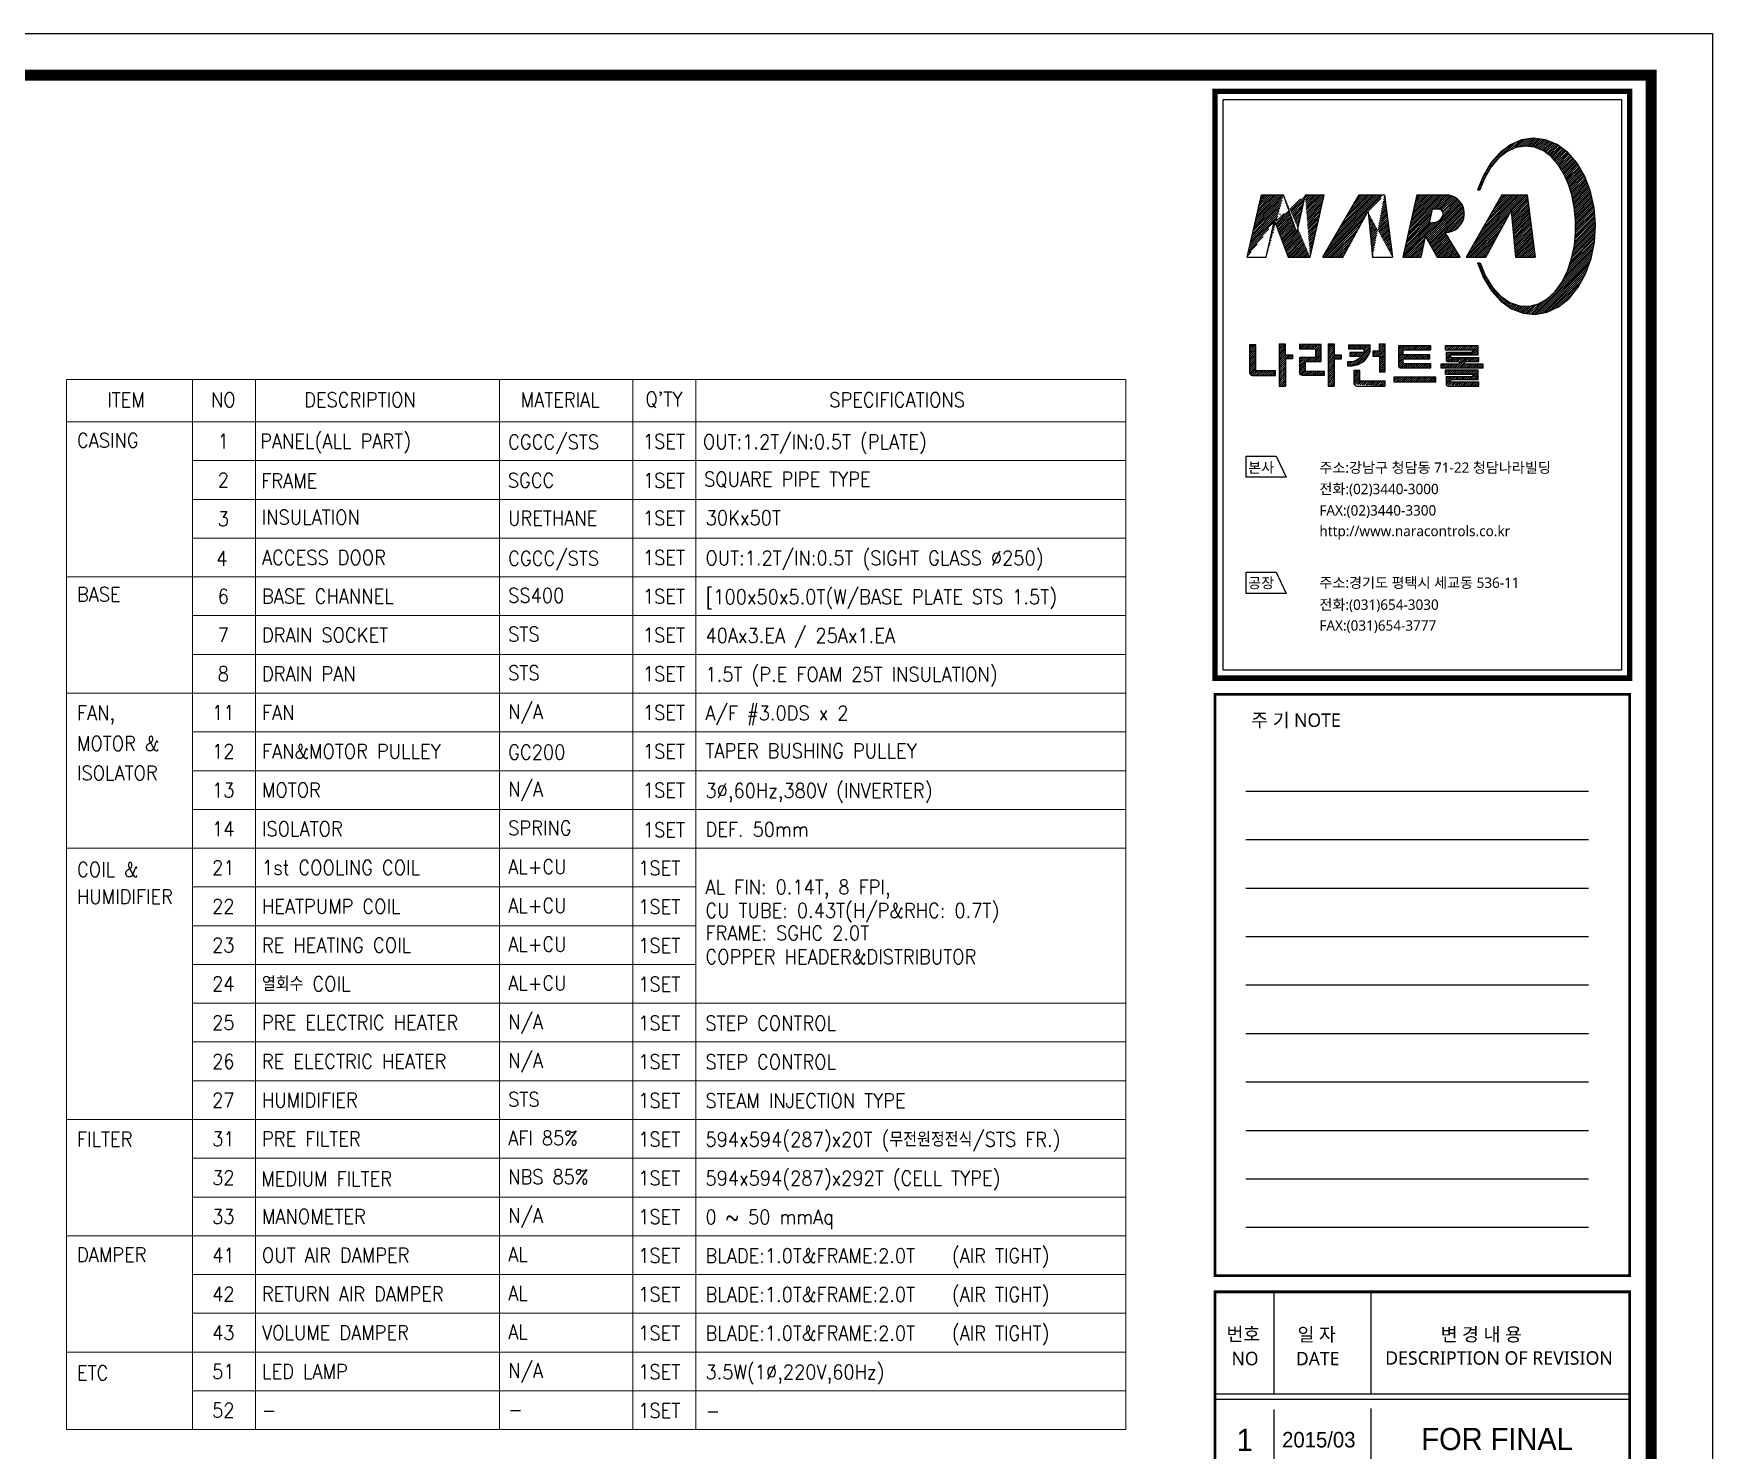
# Model space of a CAD drawing. Extents: x -421 to 20684, y -717 to 14265.
# Drawn here: x 12622 to 20684, y 7459 to 14265 of the extents above; entities that cross this region are included whole.
import ezdxf
from ezdxf.enums import TextEntityAlignment as Align

# ---------------------------------------------------------------- set-up
doc = ezdxf.new("R2010")
doc.units = 0
doc.header["$LTSCALE"] = 80
doc.header["$MEASUREMENT"] = 0
doc.layers.get('0').update_dxf_attribs({"linetype": 'CONTINUOUS', "lineweight": 18})
doc.layers.add('DIM', color=4, linetype='CONTINUOUS', lineweight=18)
doc.layers.add('FORM', color=7, linetype='CONTINUOUS')
doc.styles.add('GHD', font='')
doc.styles.add('GSC', font='romans.shx', dxfattribs={"width": 0.8, "height": 4, "bigfont": 'ghs.shx'})
doc.styles.add('STYLE1', font='malgun.ttf', dxfattribs={"height": 2.5})
doc.styles.get('GHD').set_extended_font_data('Dotum')
pattern_1 = [(45, (-11.3759, -7.50065), (-0.171711214, 0.171711214), [])]

# ---------------------------------------------------------------- blocks, each defined once
blk = doc.blocks.new('form')
at = {"layer": 'FORM'}
h = blk.add_hatch(dxfattribs=at)
h.set_pattern_fill('ANSI31', color=256, scale=1.942691, style=0)
h.set_pattern_definition(pattern_1)
edge = h.paths.add_edge_path()
edge.add_line((716.28, 522.42), (720.27, 522.42))
edge.add_line((719.34, 533.67), (717.88, 527.02))
edge.add_line((711.49, 533.67), (715.47, 533.67))
edge.add_line((712.35, 522.42), (713.78, 528.86))
edge.add_line((708.92, 522.42), (712.35, 522.42))
edge.add_line((708.92, 522.42), (711.49, 533.67))
edge.add_line((717.81, 527.02), (715.47, 533.67))
edge.add_line((713.9, 528.86), (716.28, 522.42))
edge.add_line((720.27, 522.42), (722.81, 533.67))
edge.add_line((719.34, 533.67), (722.81, 533.67))
h = blk.add_hatch(dxfattribs=at)
h.set_pattern_fill('ANSI31', color=256, scale=1.942691, style=0)
h.set_pattern_definition(pattern_1)
edge = h.paths.add_edge_path()
edge.add_line((729.09, 533.67), (733.65, 533.67))
edge.add_line((731.5, 522.42), (735.09, 522.42))
edge.add_line((730.74, 530.54), (731.5, 522.42))
edge.add_line((726.18, 522.42), (730.63, 530.54))
edge.add_line((733.65, 533.67), (735.09, 522.42))
edge.add_line((722.55, 522.42), (726.18, 522.42))
edge.add_line((722.55, 522.42), (729.09, 533.67))
h = blk.add_hatch(dxfattribs=at)
h.set_pattern_fill('ANSI31', color=256, scale=1.942691, style=0)
h.set_pattern_definition(pattern_1)
edge = h.paths.add_edge_path(flags=16)
edge.add_arc((742.35, 530.64), 1.96, 269.4167, 343.4025)
edge.add_arc((743.39, 530.25), 0.855, 348.5468, 460.0762)
edge.add_line((743.24, 531.09), (742.29, 531.1))
edge.add_line((742.29, 531.1), (741.72, 528.67))
edge.add_line((741.72, 528.67), (742.33, 528.68))
edge = h.paths.add_edge_path()
edge.add_arc((744.68, 530.29), 3.4, 269.0634, 442.7978)
edge.add_line((745.11, 533.67), (739.53, 533.67))
edge.add_line((739.53, 533.67), (736.99, 522.42))
edge.add_line((736.99, 522.42), (740.29, 522.42))
edge.add_line((740.29, 522.42), (741.1, 526.15))
edge.add_line((741.1, 526.15), (743.16, 522.42))
edge.add_line((743.16, 522.42), (747.3, 522.42))
edge.add_line((747.3, 522.42), (744.63, 526.89))
h = blk.add_hatch(dxfattribs=at)
h.set_pattern_fill('ANSI31', color=256, scale=1.942691, style=0)
h.set_pattern_definition(pattern_1)
h.paths.add_polyline_path([(754.86, 533.67), (759.44, 533.67), (760.86, 522.42), (757.31, 522.42), (756.55, 530.81), (751.98, 522.42), (748.42, 522.42)])
h = blk.add_hatch(dxfattribs=at)
h.set_pattern_fill('ANSI31', color=256, scale=1.942691, style=0)
h.set_pattern_definition(pattern_1)
h.paths.add_polyline_path([(710.46, 506.65), (709.33, 506.65), (709.33, 501.59), (709.39, 501.43), (709.49, 501.3), (709.64, 501.15), (709.74, 501.13), (709.88, 501.1), (714.03, 501.1), (714.03, 501.91), (710.46, 501.91)])
edge = h.paths.add_edge_path(flags=16)
edge.add_line((709.65, 501.14), (709.53, 501.27))
h = blk.add_hatch(dxfattribs=at)
h.set_pattern_fill('ANSI31', color=256, scale=1.942691, style=0)
h.set_pattern_definition(pattern_1)
h.paths.add_polyline_path([(715.78, 506.81), (715.78, 504.83), (717.05, 504.83), (717.05, 504.1), (715.79, 504.1), (715.79, 499.19), (714.7, 499.19), (714.7, 506.81)])
h = blk.add_hatch(dxfattribs=at)
h.set_pattern_fill('ANSI31', color=256, scale=1.942691, style=0)
h.set_pattern_definition(pattern_1)
h.paths.add_polyline_path([(722.25, 506.67), (718.34, 506.67), (718.34, 505.88), (721, 505.88), (721.1, 505.85), (721.2, 505.77), (721.24, 505.65), (721.24, 504.32), (718.39, 504.32), (718.33, 504.29), (718.31, 504.24), (718.31, 501.49), (718.37, 501.37), (718.46, 501.29), (718.62, 501.21), (718.89, 501.14), (722.85, 501.14), (722.85, 501.82), (719.56, 501.82), (719.45, 501.88), (719.43, 501.96), (719.43, 503.42), (719.45, 503.51), (719.53, 503.61), (722.25, 503.61)])
edge = h.paths.add_edge_path()
edge.add_line((718.31, 504.23), (718.4, 504.32))
edge.add_line((718.47, 501.28), (718.36, 501.39))
h = blk.add_hatch(dxfattribs=at)
h.set_pattern_fill('ANSI31', color=256, scale=1.942691, style=0)
h.set_pattern_definition(pattern_1)
h.paths.add_polyline_path([(723.54, 506.81), (724.58, 506.81), (724.58, 504.84), (725.83, 504.84), (725.83, 504.05), (724.58, 504.05), (724.58, 499.19), (723.54, 499.19)])
h = blk.add_hatch(dxfattribs=at)
h.set_pattern_fill('ANSI31', color=256, scale=1.942691, style=0)
h.set_pattern_definition(pattern_1)
h.paths.add_polyline_path([(727.17, 506.65), (731.07, 506.65), (731.07, 505.84), (731.07, 505.45), (730.77, 504.79), (730.44, 504.23), (730.05, 503.77), (729.45, 503.35), (729.02, 503.14), (728.72, 503.03), (728.2, 502.91), (727.79, 502.86), (727.02, 502.86), (727.02, 503.54), (727.52, 503.54), (727.88, 503.57), (728.24, 503.69), (728.62, 503.84), (728.94, 504.03), (729.2, 504.24), (729.37, 504.38), (729.4, 504.5), (729.34, 504.59), (727.39, 504.59), (727.39, 505.25), (729.83, 505.25), (729.93, 505.38), (729.98, 505.56), (729.95, 505.74), (729.86, 505.84), (729.79, 505.9), (727.17, 505.9)])
edge = h.paths.add_edge_path(flags=16)
edge.add_line((730, 503.73), (730.14, 503.87))
h = blk.add_hatch(dxfattribs=at)
h.set_pattern_fill('ANSI31', color=256, scale=1.942691, style=0)
h.set_pattern_definition(pattern_1)
h.paths.add_polyline_path([(733.81, 501.67), (732.75, 501.67), (732.75, 504.58), (731.58, 504.58), (731.58, 505.46), (732.74, 505.46), (732.74, 506.81), (733.81, 506.81)])
h = blk.add_hatch(dxfattribs=at)
h.set_pattern_fill('ANSI31', color=256, scale=1.942691, style=0)
h.set_pattern_definition(pattern_1)
h.paths.add_polyline_path([(742.04, 506.45), (736.2, 506.45), (736.2, 502.78), (736.23, 502.67), (736.31, 502.59), (736.47, 502.48), (736.54, 502.46), (742.05, 502.46), (742.05, 503.21), (737.16, 503.21), (737.06, 503.27), (737.03, 503.32), (737.03, 503.93), (737.07, 504.02), (737.16, 504.08), (737.23, 504.09), (741.87, 504.09), (741.87, 504.84), (737.28, 504.84), (737.13, 504.87), (737.05, 504.92), (737.04, 504.98), (737.04, 505.56), (737.09, 505.64), (737.17, 505.71), (737.26, 505.74), (742.04, 505.74)])
h = blk.add_hatch(dxfattribs=at)
h.set_pattern_fill('ANSI31', color=256, scale=1.942691, style=0)
h.set_pattern_definition(pattern_1)
h.paths.add_polyline_path([(750.58, 506.42), (744.64, 506.42), (744.64, 505.75), (749.4, 505.75), (749.53, 505.71), (749.58, 505.64), (749.6, 505.55), (749.59, 505.44), (749.43, 505.31), (749.26, 505.27), (744.77, 505.27), (744.77, 503.89), (744.81, 503.8), (744.89, 503.73), (745, 503.63), (745.08, 503.6), (746.98, 503.6), (747.07, 503.57), (747.11, 503.53), (747.14, 503.5), (747.14, 503.29), (747.11, 503.2), (747, 503.15), (743.86, 503.15), (743.86, 502.48), (751.47, 502.48), (751.47, 503.15), (748.35, 503.15), (748.21, 503.18), (748.16, 503.27), (748.16, 503.52), (748.23, 503.59), (748.34, 503.64), (750.67, 503.64), (750.67, 504.31), (745.8, 504.31), (745.69, 504.37), (745.65, 504.45), (745.65, 504.67), (745.73, 504.76), (745.87, 504.8), (750.58, 504.8)])
edge = h.paths.add_edge_path(flags=16)
edge.add_line((744.93, 503.69), (744.81, 503.82))
h = blk.add_hatch(dxfattribs=at)
h.set_pattern_fill('ANSI31', color=256, scale=1.942691, style=0)
h.set_pattern_definition(pattern_1)
edge = h.paths.add_edge_path()
edge.add_line((728.13, 502), (728.13, 499.59))
edge.add_line((728.13, 499.59), (728.19, 499.49))
edge.add_line((728.19, 499.49), (728.28, 499.4))
edge.add_line((728.28, 499.4), (728.4, 499.32))
edge.add_line((728.4, 499.32), (728.51, 499.24))
edge.add_line((728.51, 499.24), (728.63, 499.17))
edge.add_line((729.21, 500.07), (729.21, 502))
edge.add_line((729.21, 502), (728.13, 502))
edge.add_line((728.62, 499.17), (728.63, 499.19))
edge.add_line((728.23, 499.45), (728.18, 499.49))
edge.add_line((733.78, 499.19), (733.78, 500.07))
edge.add_line((733.78, 500.07), (729.21, 500.07))
edge.add_line((728.6, 499.19), (733.78, 499.19))
h = blk.add_hatch(dxfattribs=at)
h.set_pattern_fill('ANSI31', color=256, scale=1.942691, style=0)
h.set_pattern_definition(pattern_1)
h.paths.add_polyline_path([(742.96, 499.98), (742.96, 500.81), (735.37, 500.81), (735.37, 499.98)])
h = blk.add_hatch(dxfattribs=at)
h.set_pattern_fill('ANSI31', color=256, scale=1.942691, style=0)
h.set_pattern_definition(pattern_1)
h.paths.add_polyline_path([(750.58, 500.39), (750.58, 502.04), (744.64, 502.04), (744.64, 501.34), (749.4, 501.34), (749.52, 501.3), (749.58, 501.23), (749.6, 501.14), (749.59, 501.03), (749.46, 500.9), (749.34, 500.86), (744.81, 500.86), (744.77, 500.86), (744.77, 499.49), (744.81, 499.4), (744.89, 499.32), (745, 499.23), (745.12, 499.18), (750.67, 499.18), (750.67, 499.91), (745.8, 499.91), (745.69, 499.97), (745.65, 500.04), (745.65, 500.26), (745.73, 500.35), (745.87, 500.39)])
edge = h.paths.add_edge_path(flags=16)
edge.add_line((750.65, 499.18), (750.67, 499.21))
edge.add_line((744.91, 499.3), (744.81, 499.41))
at = {"layer": 'FORM', "color": 3}
for p, q in [((752.26, 538.4), (756.71, 542.86)), ((752.78, 539.27), (755.74, 542.23)), ((755.34, 541.14), (757.32, 543.13)), ((756.23, 541.68), (757.94, 543.39)), ((756.86, 541.97), (758.5, 543.61)), ((757.45, 542.22), (758.9, 543.68)), ((757.86, 542.29), (759.31, 543.74)), ((758.27, 542.35), (759.72, 543.81)), ((758.68, 542.42), (760.13, 543.87)), ((759.09, 542.46), (760.54, 543.91)), ((759.39, 542.44), (760.84, 543.89)), ((759.69, 542.4), (761.14, 543.85)), ((760, 542.37), (761.44, 543.81)), ((760.3, 542.33), (761.75, 543.77)), ((760.61, 542.29), (762.05, 543.73)), ((760.88, 542.22), (762.35, 543.69)), ((761.12, 542.12), (762.66, 543.65)), ((761.36, 542.01), (762.91, 543.56)), ((761.61, 541.91), (763.15, 543.46)), ((761.85, 541.81), (763.39, 543.36)), ((762.09, 541.71), (763.63, 543.26)), ((762.34, 541.61), (763.88, 543.15)), ((762.54, 541.47), (764.12, 543.05)), ((762.74, 541.33), (764.36, 542.95)), ((762.93, 541.18), (764.6, 542.85)), ((763.13, 541.03), (764.83, 542.74)), ((763.32, 540.88), (765.03, 542.59)), ((763.52, 540.74), (765.23, 542.44)), ((763.72, 540.59), (765.42, 542.3)), ((763.88, 540.41), (765.62, 542.15)), ((764.04, 540.23), (765.82, 542)), ((764.21, 540.05), (766.01, 541.85)), ((764.37, 539.87), (766.21, 541.71)), ((764.53, 539.69), (766.4, 541.56)), ((764.69, 539.51), (766.6, 541.41)), ((764.86, 539.33), (766.78, 541.25)), ((765, 539.13), (766.94, 541.07)), ((765.14, 538.92), (767.1, 540.88)), ((765.27, 538.71), (767.26, 540.7)), ((765.41, 538.5), (767.42, 540.52)), ((765.54, 538.29), (767.58, 540.33)), ((765.67, 538.08), (767.74, 540.15)), ((765.81, 537.87), (767.9, 539.97)), ((765.94, 537.66), (768.06, 539.78)), ((766.05, 537.43), (768.22, 539.6)), ((766.16, 537.2), (768.38, 539.41)), ((766.27, 536.96), (768.51, 539.2)), ((750.92, 535.69), (751.63, 536.4)), ((751.15, 536.27), (751.95, 537.06)), ((751.38, 536.84), (752.44, 537.9)), ((751.74, 537.54), (752.95, 538.75)), ((766.38, 536.72), (768.64, 538.99)), ((766.48, 536.49), (768.77, 538.77)), ((766.59, 536.25), (768.89, 538.55)), ((766.7, 536.01), (769.02, 538.34)), ((766.8, 535.78), (769.15, 538.12)), ((766.89, 535.52), (769.27, 537.9)), ((766.97, 535.26), (769.4, 537.69)), ((767.05, 534.99), (769.53, 537.47)), ((767.13, 534.73), (769.65, 537.25)), ((767.21, 534.47), (769.78, 537.04)), ((767.29, 534.2), (769.88, 536.79)), ((767.37, 533.94), (769.97, 536.55)), ((767.45, 533.68), (770.07, 536.3)), ((750.47, 534.58), (750.89, 534.58)), ((750.49, 534.58), (751.17, 535.25)), ((750.69, 535.12), (751.4, 535.83)), ((750.84, 534.58), (750.93, 534.67)), ((767.51, 533.39), (770.17, 536.05)), ((767.57, 533.11), (770.26, 535.8)), ((767.63, 532.83), (770.36, 535.55)), ((767.69, 532.54), (770.45, 535.3)), ((767.75, 532.26), (770.55, 535.06)), ((767.81, 531.98), (770.64, 534.81)), ((767.87, 531.69), (770.74, 534.56)), ((767.93, 531.41), (770.83, 534.31)), ((767.96, 531.09), (770.9, 534.03)), ((767.99, 530.78), (770.96, 533.75)), ((768.02, 530.47), (771.02, 533.47)), ((768.06, 530.16), (771.08, 533.19)), ((768.09, 529.85), (771.14, 532.91)), ((768.12, 529.54), (771.21, 532.63)), ((768.15, 529.23), (771.27, 532.34)), ((768.15, 526.82), (771.58, 530.25)), ((768.16, 528.89), (771.33, 532.06)), ((768.16, 528.55), (771.39, 531.78)), ((768.16, 528.2), (771.46, 531.5)), ((768.16, 527.86), (771.5, 531.2)), ((768.16, 527.52), (771.53, 530.88)), ((768.16, 527.17), (771.55, 530.57)), ((767.63, 523.21), (771.67, 527.25)), ((767.72, 523.64), (771.69, 527.61)), ((767.81, 524.08), (771.71, 527.98)), ((767.9, 524.51), (771.72, 528.34)), ((767.96, 524.91), (771.7, 528.65)), ((767.99, 525.29), (771.67, 528.97)), ((768.03, 525.67), (771.65, 529.29)), ((768.07, 526.06), (771.63, 529.61)), ((768.11, 526.44), (771.6, 529.93)), ((766.25, 519.08), (771.35, 524.18)), ((766.58, 519.76), (771.43, 524.61)), ((766.83, 520.35), (771.52, 525.04)), ((766.99, 520.86), (771.56, 525.42)), ((767.16, 521.36), (771.58, 525.79)), ((767.32, 521.87), (771.6, 526.15)), ((767.49, 522.38), (771.63, 526.52)), ((767.54, 522.77), (771.65, 526.88)), ((750.44, 521.4), (750.92, 521.4)), ((750.52, 521.21), (750.71, 521.4)), ((750.62, 520.96), (750.96, 521.31)), ((750.71, 520.72), (751.06, 521.06)), ((760.36, 512.16), (771.09, 522.89)), ((760.67, 512.13), (771, 522.46)), ((761.03, 512.14), (770.87, 521.99)), ((761.44, 512.22), (770.68, 521.45)), ((765.35, 517.5), (771.17, 523.32)), ((765.92, 518.41), (771.26, 523.75)), ((750.81, 520.48), (751.16, 520.82)), ((750.91, 520.23), (751.26, 520.58)), ((751.01, 519.99), (751.36, 520.33)), ((751.11, 519.74), (751.46, 520.09)), ((751.21, 519.5), (751.56, 519.85)), ((751.31, 519.25), (751.66, 519.61)), ((751.41, 519.01), (751.76, 519.36)), ((751.51, 518.76), (751.86, 519.12)), ((751.63, 518.55), (751.98, 518.9)), ((751.76, 518.33), (752.12, 518.69)), ((751.89, 518.12), (752.25, 518.47)), ((752.02, 517.91), (752.38, 518.26)), ((752.15, 517.69), (752.51, 518.05)), ((761.86, 512.29), (770.49, 520.92)), ((762.28, 512.37), (770.29, 520.38)), ((762.7, 512.44), (770.1, 519.84)), ((763.18, 512.57), (769.85, 519.25)), ((763.83, 512.88), (769.43, 518.48)), ((752.29, 517.48), (752.64, 517.84)), ((752.42, 517.27), (752.77, 517.63)), ((752.55, 517.06), (752.91, 517.42)), ((752.68, 516.84), (753.04, 517.2)), ((752.81, 516.63), (753.17, 516.99)), ((752.94, 516.42), (753.34, 516.82)), ((753.1, 516.24), (753.5, 516.64)), ((753.26, 516.06), (753.67, 516.46)), ((753.43, 515.88), (753.83, 516.28)), ((753.59, 515.7), (754, 516.1)), ((753.75, 515.52), (754.16, 515.92)), ((753.92, 515.34), (754.33, 515.75)), ((754.08, 515.16), (754.49, 515.57)), ((754.24, 514.98), (754.66, 515.39)), ((754.41, 514.8), (754.86, 515.25)), ((754.57, 514.62), (755.07, 515.11)), ((754.75, 514.45), (755.27, 514.98)), ((764.48, 513.19), (769, 517.71)), ((765.22, 513.59), (768.48, 516.85)), ((754.95, 514.31), (755.48, 514.84)), ((755.15, 514.17), (755.68, 514.7)), ((755.36, 514.03), (755.89, 514.56)), ((755.56, 513.88), (756.09, 514.42)), ((755.76, 513.74), (756.3, 514.28)), ((755.96, 513.6), (756.55, 514.19)), ((756.16, 513.46), (756.81, 514.1)), ((756.36, 513.31), (757.06, 514.02)), ((756.56, 513.17), (757.32, 513.93)), ((756.8, 513.07), (757.57, 513.84)), ((757.05, 512.97), (757.83, 513.75)), ((757.28, 512.86), (758.16, 513.74)), ((757.54, 512.78), (758.42, 513.65)), ((757.79, 512.68), (758.75, 513.64)), ((758.04, 512.59), (759.08, 513.63)), ((758.28, 512.49), (759.42, 513.62)), ((758.53, 512.39), (759.75, 513.61)), ((758.8, 512.32), (760.19, 513.72)), ((759.11, 512.29), (760.66, 513.84)), ((759.42, 512.26), (761.12, 513.96)), ((759.74, 512.23), (761.68, 514.17)), ((760.05, 512.19), (762.48, 514.62))]:
    blk.add_line(p, q, dxfattribs=at)
at = {"layer": 'FORM', "color": 7}
for p, q in [((708.92, 522.42), (711.49, 533.67)), ((717.81, 527.02), (715.47, 533.67)), ((719.34, 533.67), (717.88, 527.02)), ((720.27, 522.42), (722.81, 533.67)), ((722.55, 522.42), (729.09, 533.67)), ((733.65, 533.67), (735.09, 522.42)), ((739.53, 533.67), (736.99, 522.42)), ((754.86, 533.67), (748.42, 522.42)), ((759.44, 533.67), (760.86, 522.42)), ((726.18, 522.42), (730.63, 530.54)), ((730.74, 530.54), (731.5, 522.42)), ((742.29, 531.1), (741.72, 528.67)), ((743.24, 531.09), (742.29, 531.1)), ((751.98, 522.42), (756.55, 530.81)), ((756.55, 530.81), (757.31, 522.42)), ((712.35, 522.42), (713.78, 528.86)), ((713.9, 528.86), (716.28, 522.42)), ((741.72, 528.67), (742.33, 528.68)), ((740.29, 522.42), (741.1, 526.15)), ((741.1, 526.15), (743.16, 522.42)), ((747.3, 522.42), (744.63, 526.89)), ((710.46, 506.65), (709.33, 506.65)), ((709.33, 506.65), (709.33, 501.59)), ((710.46, 501.91), (710.46, 506.65)), ((714.7, 506.81), (714.7, 499.19)), ((714.7, 506.81), (715.78, 506.81)), ((715.78, 506.81), (715.78, 504.83)), ((722.25, 506.67), (718.34, 506.67)), ((718.34, 506.67), (718.34, 505.88)), ((718.34, 505.88), (721, 505.88)), ((721, 505.88), (721.1, 505.85)), ((721.1, 505.85), (721.2, 505.77)), ((722.25, 503.61), (722.25, 506.67)), ((723.54, 506.81), (723.54, 499.19)), ((723.54, 506.81), (724.58, 506.81)), ((724.58, 506.81), (724.58, 504.84)), ((727.17, 506.65), (727.17, 505.9)), ((727.17, 505.9), (729.79, 505.9)), ((729.79, 505.9), (729.86, 505.84)), ((729.86, 505.84), (729.95, 505.74)), ((731.07, 505.84), (731.07, 506.65)), ((731.07, 505.45), (731.07, 505.84)), ((732.74, 506.81), (732.74, 505.46)), ((732.74, 506.81), (733.81, 506.81)), ((733.81, 501.67), (733.81, 506.81)), ((742.04, 506.45), (736.2, 506.45)), ((736.2, 506.45), (736.2, 502.78)), ((742.04, 505.74), (742.04, 506.45)), ((750.58, 506.42), (744.64, 506.42)), ((744.64, 506.42), (744.64, 505.75)), ((750.58, 504.8), (750.58, 506.42)), ((715.78, 504.83), (717.05, 504.83)), ((715.79, 504.1), (715.79, 499.19)), ((717.05, 504.1), (715.79, 504.1)), ((717.05, 504.83), (717.05, 504.1)), ((718.31, 504.23), (718.4, 504.32)), ((718.33, 504.29), (718.31, 504.24)), ((718.31, 504.24), (718.31, 501.49)), ((718.39, 504.32), (718.33, 504.29)), ((721.24, 504.32), (718.39, 504.32)), ((719.43, 503.42), (719.45, 503.51)), ((719.43, 501.96), (719.43, 503.42)), ((719.45, 503.51), (719.53, 503.61)), ((719.53, 503.61), (722.25, 503.61)), ((721.2, 505.77), (721.24, 505.65)), ((721.24, 505.65), (721.24, 504.32)), ((724.58, 504.84), (725.83, 504.84)), ((724.58, 504.05), (724.58, 499.19)), ((725.83, 504.05), (724.58, 504.05)), ((725.83, 504.84), (725.83, 504.05)), ((727.02, 503.54), (727.02, 502.86)), ((727.52, 503.54), (727.02, 503.54)), ((727.02, 502.86), (727.79, 502.86)), ((727.39, 505.25), (727.39, 504.59)), ((729.83, 505.25), (727.39, 505.25)), ((727.39, 504.59), (729.34, 504.59)), ((727.88, 503.57), (727.52, 503.54)), ((727.79, 502.86), (728.2, 502.91)), ((728.24, 503.69), (727.88, 503.57)), ((728.2, 502.91), (728.72, 503.03)), ((728.62, 503.84), (728.24, 503.69)), ((728.94, 504.03), (728.62, 503.84)), ((728.72, 503.03), (729.02, 503.14)), ((729.2, 504.24), (728.94, 504.03)), ((729.02, 503.14), (729.45, 503.35)), ((729.37, 504.38), (729.2, 504.24)), ((729.34, 504.59), (729.4, 504.5)), ((729.4, 504.5), (729.37, 504.38)), ((729.45, 503.35), (730.05, 503.77)), ((729.93, 505.38), (729.83, 505.25)), ((729.98, 505.56), (729.93, 505.38)), ((729.95, 505.74), (729.98, 505.56)), ((730, 503.73), (730.14, 503.87)), ((730.05, 503.77), (730.44, 504.23)), ((730.44, 504.23), (730.77, 504.79)), ((730.77, 504.79), (731.07, 505.45)), ((731.58, 505.46), (731.58, 504.58)), ((732.74, 505.46), (731.58, 505.46)), ((731.58, 504.58), (732.75, 504.58)), ((732.75, 504.58), (732.75, 501.67)), ((736.2, 502.78), (736.23, 502.67)), ((737.03, 503.93), (737.07, 504.02)), ((737.03, 503.32), (737.03, 503.93)), ((737.06, 503.27), (737.03, 503.32)), ((737.04, 505.56), (737.09, 505.64)), ((737.04, 504.98), (737.04, 505.56)), ((737.05, 504.92), (737.04, 504.98)), ((737.13, 504.87), (737.05, 504.92)), ((737.16, 503.21), (737.06, 503.27)), ((737.07, 504.02), (737.16, 504.08)), ((737.09, 505.64), (737.17, 505.71)), ((737.28, 504.84), (737.13, 504.87)), ((737.16, 504.08), (737.23, 504.09)), ((742.05, 503.21), (737.16, 503.21)), ((737.17, 505.71), (737.26, 505.74)), ((737.23, 504.09), (741.87, 504.09)), ((737.26, 505.74), (742.04, 505.74)), ((741.87, 504.84), (737.28, 504.84)), ((741.87, 504.09), (741.87, 504.84)), ((742.05, 502.46), (742.05, 503.21)), ((747, 503.15), (743.86, 503.15)), ((743.86, 503.15), (743.86, 502.48)), ((744.64, 505.75), (749.4, 505.75)), ((749.26, 505.27), (744.77, 505.27)), ((744.77, 505.27), (744.77, 503.89)), ((744.77, 503.89), (744.81, 503.8)), ((744.93, 503.69), (744.81, 503.82)), ((744.81, 503.8), (744.89, 503.73)), ((744.89, 503.73), (745, 503.63)), ((745, 503.63), (745.08, 503.6)), ((745.08, 503.6), (746.98, 503.6)), ((745.65, 504.67), (745.73, 504.76)), ((745.65, 504.45), (745.65, 504.67)), ((745.69, 504.37), (745.65, 504.45)), ((745.8, 504.31), (745.69, 504.37)), ((745.73, 504.76), (745.87, 504.8)), ((750.67, 504.31), (745.8, 504.31)), ((745.87, 504.8), (750.58, 504.8)), ((746.98, 503.6), (747.07, 503.57)), ((747.11, 503.2), (747, 503.15)), ((747.07, 503.57), (747.11, 503.53)), ((747.11, 503.53), (747.14, 503.5)), ((747.14, 503.29), (747.11, 503.2)), ((747.14, 503.5), (747.14, 503.29)), ((748.16, 503.52), (748.23, 503.59)), ((748.16, 503.27), (748.16, 503.52)), ((748.21, 503.18), (748.16, 503.27)), ((748.35, 503.15), (748.21, 503.18)), ((748.23, 503.59), (748.34, 503.64)), ((748.34, 503.64), (750.67, 503.64)), ((751.47, 503.15), (748.35, 503.15)), ((749.43, 505.31), (749.26, 505.27)), ((749.4, 505.75), (749.53, 505.71)), ((749.59, 505.44), (749.43, 505.31)), ((749.53, 505.71), (749.58, 505.64)), ((749.58, 505.64), (749.6, 505.55)), ((749.6, 505.55), (749.59, 505.44)), ((750.67, 503.64), (750.67, 504.31)), ((751.47, 502.48), (751.47, 503.15)), ((709.33, 501.59), (709.39, 501.43)), ((709.39, 501.43), (709.49, 501.3)), ((709.49, 501.3), (709.64, 501.15)), ((709.65, 501.14), (709.53, 501.27)), ((709.64, 501.15), (709.74, 501.13)), ((709.74, 501.13), (709.88, 501.1)), ((709.88, 501.1), (714.03, 501.1)), ((714.03, 501.91), (710.46, 501.91)), ((714.03, 501.1), (714.03, 501.91)), ((718.31, 501.49), (718.37, 501.37)), ((718.47, 501.28), (718.36, 501.39)), ((718.37, 501.37), (718.46, 501.29)), ((718.46, 501.29), (718.62, 501.21)), ((718.62, 501.21), (718.89, 501.14)), ((718.89, 501.14), (722.85, 501.14)), ((719.45, 501.88), (719.43, 501.96)), ((719.56, 501.82), (719.45, 501.88)), ((722.85, 501.82), (719.56, 501.82)), ((722.85, 501.14), (722.85, 501.82)), ((729.21, 502), (728.13, 502)), ((728.13, 502), (728.13, 499.59)), ((729.21, 500.07), (729.21, 502)), ((733.78, 500.07), (729.21, 500.07)), ((733.78, 499.19), (733.78, 500.07)), ((735.37, 500.81), (735.37, 499.98)), ((742.96, 500.81), (735.37, 500.81)), ((735.37, 499.98), (742.96, 499.98)), ((736.23, 502.67), (736.31, 502.59)), ((736.31, 502.59), (736.47, 502.48)), ((736.47, 502.48), (736.54, 502.46)), ((736.54, 502.46), (742.05, 502.46)), ((742.96, 499.98), (742.96, 500.81)), ((743.86, 502.48), (751.47, 502.48)), ((750.58, 502.04), (744.64, 502.04)), ((744.64, 502.04), (744.64, 501.34)), ((744.64, 501.34), (749.4, 501.34)), ((744.81, 500.86), (744.77, 500.86)), ((744.77, 500.86), (744.77, 499.49)), ((749.34, 500.86), (744.81, 500.86)), ((745.65, 500.26), (745.73, 500.35)), ((745.65, 500.04), (745.65, 500.26)), ((745.69, 499.97), (745.65, 500.04)), ((745.8, 499.91), (745.69, 499.97)), ((745.73, 500.35), (745.87, 500.39)), ((750.67, 499.91), (745.8, 499.91)), ((745.87, 500.39), (750.58, 500.39)), ((749.46, 500.9), (749.34, 500.86)), ((749.4, 501.34), (749.52, 501.3)), ((749.59, 501.03), (749.46, 500.9)), ((749.52, 501.3), (749.58, 501.23)), ((749.58, 501.23), (749.6, 501.14)), ((749.6, 501.14), (749.59, 501.03)), ((750.58, 500.39), (750.58, 502.04)), ((750.67, 499.18), (750.67, 499.91)), ((714.7, 499.19), (715.79, 499.19)), ((723.54, 499.19), (724.58, 499.19)), ((728.13, 499.59), (728.19, 499.49)), ((728.23, 499.45), (728.18, 499.49)), ((728.19, 499.49), (728.28, 499.4)), ((728.28, 499.4), (728.4, 499.32)), ((728.4, 499.32), (728.51, 499.24)), ((728.51, 499.24), (728.63, 499.17)), ((728.6, 499.19), (733.78, 499.19)), ((728.62, 499.17), (728.63, 499.19)), ((744.77, 499.49), (744.81, 499.4)), ((744.91, 499.3), (744.81, 499.41)), ((744.81, 499.4), (744.89, 499.32)), ((744.89, 499.32), (745, 499.23)), ((745, 499.23), (745.12, 499.18)), ((745.12, 499.18), (750.67, 499.18)), ((750.65, 499.18), (750.67, 499.21)), ((708.66, 426.09), (770.47, 426.09)), ((708.66, 417.35), (770.47, 417.35)), ((708.66, 408.6), (770.47, 408.6)), ((708.66, 399.86), (770.47, 399.86)), ((708.66, 391.12), (770.47, 391.12)), ((708.66, 382.38), (770.47, 382.38)), ((708.66, 373.64), (770.47, 373.64)), ((708.66, 364.89), (770.47, 364.89)), ((708.66, 356.15), (770.47, 356.15)), ((708.66, 347.41), (770.47, 347.41)), ((713.79, 317.3), (713.79, 335.75)), ((731.27, 317.3), (731.27, 335.75)), ((777.9, 317.3), (703.1, 317.3)), ((777.9, 316.33), (703.1, 316.33)), ((713.79, 303.47), (713.79, 314.52)), ((731.27, 303.37), (731.27, 314.69))]:
    blk.add_line(p, q, dxfattribs=at)
at = {"layer": 'FORM'}
for p, q in [((727.17, 506.65), (731.07, 506.65)), ((733.81, 501.67), (732.75, 501.67))]:
    blk.add_line(p, q, dxfattribs=at)
at = {"layer": 'FORM', "color": 3}
for points in [[(0, 562.79), (792.83, 562.79), (792.83, 0), (0, 0)], [(776.44, 447.93), (704.56, 447.93), (704.56, 550.91), (776.44, 550.91)]]:
    blk.add_lwpolyline(points, close=True, dxfattribs=at)
at = {"layer": 'FORM', "color": 2, "const_width": 1.94}
blk.add_lwpolyline([(12.48, 6.47), (12.48, 555.28), (781.78, 555.28), (781.78, 6.47)], close=True, dxfattribs=at)
at = {"layer": 'FORM', "color": 3}
for points, const_width in [([(777.9, 446.48), (703.1, 446.48), (703.1, 552.36), (777.9, 552.36)], 0.971), ([(703.1, 338.67), (703.1, 443.56), (777.9, 443.56), (777.9, 338.67)], 0.486), ([(777.9, 335.75), (703.1, 335.75), (703.1, 228.91), (777.9, 228.91)], 0.486)]:
    blk.add_lwpolyline(points, close=True, dxfattribs=dict(at, const_width=const_width))
at = {"layer": 'FORM', "color": 3, "flags": 128}
for points in [[(750.44, 521.4), (751.52, 518.73), (752.95, 516.4), (754.67, 514.52), (756.61, 513.14), (758.7, 512.33), (760.86, 512.11), (763.01, 512.5), (765.07, 513.47), (766.96, 515), (768.61, 517.01), (769.96, 519.45), (770.95, 522.2), (771.55, 525.18), (771.73, 528.27), (771.49, 531.35), (770.84, 534.3), (769.8, 537.01), (768.41, 539.38), (766.72, 541.32), (764.8, 542.76), (762.73, 543.64), (760.57, 543.93)], [(760.48, 543.93), (758.39, 543.59), (756.38, 542.71), (754.53, 541.31), (752.88, 539.44), (751.52, 537.17), (750.47, 534.58)], [(762.35, 541.61), (760.73, 542.28), (759.05, 542.48), (757.38, 542.21), (755.77, 541.47), (754.26, 540.3), (752.92, 538.72), (751.79, 536.79), (750.89, 534.58)], [(767.45, 533.67), (766.82, 535.74), (765.97, 537.62), (764.93, 539.25), (763.72, 540.58), (762.39, 541.59)], [(767.47, 522.45), (767.93, 524.63), (768.16, 526.9), (768.16, 529.19), (767.92, 531.46), (767.46, 533.63)], [(750.92, 521.4), (751.9, 519.04), (753.16, 517.01), (754.64, 515.4), (756.3, 514.28), (758.07, 513.67)], [(758.1, 513.66), (759.8, 513.61), (761.46, 514.04), (763.04, 514.94), (764.48, 516.28), (765.73, 518.02), (766.74, 520.08), (767.5, 522.42)]]:
    blk.add_lwpolyline(points, dxfattribs=at)
at = {"layer": 'FORM', "color": 7}
for points in [[(711.49, 533.67), (715.47, 533.67)], [(719.34, 533.67), (722.81, 533.67)], [(729.09, 533.67), (733.65, 533.67)], [(739.53, 533.67), (745.11, 533.67)], [(754.86, 533.67), (759.44, 533.67)], [(708.92, 522.42), (712.35, 522.42)], [(716.28, 522.42), (720.27, 522.42)], [(722.55, 522.42), (726.18, 522.42)], [(731.5, 522.42), (735.09, 522.42)], [(736.99, 522.42), (740.29, 522.42)], [(743.16, 522.42), (747.3, 522.42)], [(748.42, 522.42), (751.98, 522.42)], [(757.31, 522.42), (760.86, 522.42)]]:
    blk.add_lwpolyline(points, dxfattribs=at)
for points in [[(708.72, 486.56), (714.1, 486.56), (715.91, 482.73), (708.72, 482.73)], [(708.72, 465.6), (714.1, 465.6), (715.91, 461.77), (708.72, 461.77)]]:
    blk.add_lwpolyline(points, close=True, dxfattribs=at)
at = {"layer": 'FORM'}
for centre, radius, start, end in [((744.68, 530.29), 3.4, 269.0634, 82.7978), ((742.35, 530.64), 1.96, 269.4167, 343.4025), ((743.39, 530.25), 0.855, 348.5468, 100.0762)]:
    blk.add_arc(centre, radius, start, end, dxfattribs=at)
at = {"layer": 'FORM', "color": 7, "style": 'STYLE1'}
for s, height, p in [('본사', 1.87, (709.08, 483.55)), ('주소:강남구 청담동 71-22 청담나라빌딩', 1.8698, (721.93, 483.54)), ('전화:(02)3440-3000', 1.8698, (721.93, 479.68)), ('FAX:(02)3440-3300', 1.8698, (721.93, 475.82)), ('http://www.naracontrols.co.kr', 1.8698, (721.93, 472.1)), ('공장', 1.87, (709.08, 462.72)), ('주소:경기도 평택시 세교동 536-11', 1.8698, (721.93, 462.77)), ('전화:(031)654-3030', 1.8698, (721.93, 458.81)), ('FAX:(031)654-3777', 1.8698, (721.93, 455.05)), ('주 기 NOTE', 2.428, (709.63, 437.68)), ('번호', 2.428, (705.16, 326.91)), ('일 자', 2.428, (717.98, 326.83)), ('변 경 내 용', 2.428, (743.8, 326.85)), ('NO', 2.428, (706.08, 322.5)), ('DATE', 2.428, (717.69, 322.49))]:
    blk.add_text(s, height=height, dxfattribs=at).set_placement(p)
at = {"layer": 'FORM', "color": 7, "style": 'STYLE1', "width": 0.967772}
blk.add_text('DESCRIPTION OF REVISION', height=2.4284, dxfattribs=at).set_placement((733.79, 322.6), (774.87, 322.6), align=Align.FIT)
blk = doc.blocks.new('A$C2F674192')
at = {"xscale": 20, "yscale": 20, "zscale": 20}
blk.add_blockref('form', (0, -11255.8), dxfattribs=at)
at = {"layer": 'FORM', "color": 7, "style": 'GHD'}
for s, height, p in [('1', 80, (14140.2, -5115.1)), ('2015/03', 56, (14304, -5102.5)), ('FOR FINAL', 80, (14806.5, -5111.9))]:
    blk.add_text(s, height=height, dxfattribs=at).set_placement(p)

msp = doc.modelspace()

# ---------------------------------------------------------------- linework, layer by layer
at = {"layer": 'DIM'}
for p, q in [((17867.3, 12602.6), (12779.8, 12602.6)), ((12779.8, 12602.6), (12779.8, 7559.3)), ((13384.1, 12602.6), (13384.1, 11841.3)), ((13686.6, 12602.6), (13686.6, 11841.3)), ((14859.4, 12602.6), (14859.4, 11841.3)), ((15500, 12602.6), (15500, 11841.3)), ((15802.6, 12602.6), (15802.6, 11841.3)), ((17867.3, 7559.3), (17867.3, 12602.6)), ((12779.8, 12399.8), (17867.3, 12399.8)), ((13384.1, 12213.6), (17867.3, 12213.6)), ((13384.1, 12027.5), (17867.3, 12027.5)), ((13384.1, 11841.3), (13384.1, 10351.9)), ((13384.1, 11841.3), (17867.3, 11841.3)), ((13686.6, 11841.3), (13686.6, 10351.9)), ((14859.4, 11841.3), (14859.4, 10351.9)), ((15500, 11841.3), (15500, 10351.9)), ((15802.6, 11841.3), (15802.6, 10351.9)), ((12779.8, 11655.1), (17867.3, 11655.1)), ((13384.1, 11469), (17867.3, 11469)), ((13384.1, 11282.8), (17867.3, 11282.8)), ((12779.8, 11096.6), (17867.3, 11096.6)), ((13384.1, 10910.4), (17867.3, 10910.4)), ((13384.1, 10724.3), (17867.3, 10724.3)), ((13384.1, 10538.1), (17867.3, 10538.1)), ((12779.8, 10351.9), (17867.3, 10351.9)), ((13384.1, 10351.9), (13384.1, 7559.3)), ((13686.6, 10351.9), (13686.6, 7559.3)), ((14859.4, 10351.9), (14859.4, 7559.3)), ((15500, 10351.9), (15500, 7559.3)), ((15802.6, 10351.9), (15802.6, 7559.3)), ((13384.1, 10165.7), (15802.6, 10165.7)), ((13384.1, 9979.6), (15802.6, 9979.6)), ((13384.1, 9793.4), (15802.6, 9793.4)), ((13384.1, 9607.2), (17867.3, 9607.2)), ((13384.1, 9421.1), (17867.3, 9421.1)), ((13384.1, 9234.9), (17867.3, 9234.9)), ((12779.8, 9048.7), (17867.3, 9048.7)), ((13384.1, 8862.5), (17867.3, 8862.5)), ((13384.1, 8676.4), (17867.3, 8676.4)), ((12779.8, 8490.2), (17867.3, 8490.2)), ((13384.1, 8304), (17867.3, 8304)), ((13384.1, 8117.8), (17867.3, 8117.8)), ((12779.8, 7931.7), (17867.3, 7931.7)), ((13384.1, 7745.5), (17867.3, 7745.5)), ((12779.8, 7559.3), (17867.3, 7559.3))]:
    msp.add_line(p, q, dxfattribs=at)

# ---------------------------------------------------------------- block references
at = {"linetype": 'Continuous', "xscale": 1.331000000000017, "yscale": 1.330999999999904, "zscale": 1.331}
msp.add_blockref('A$C2F674192', (-421, 14264.8), dxfattribs=at)

# ---------------------------------------------------------------- texts
at = {"layer": 'DIM', "style": 'GSC', "width": 0.9}
for s, height, p in [('ITEM', 69.81, (13065.4, 12505.7)), ('NO', 69.81, (13532.8, 12505.7)), ('DESCRIPTION', 69.815, (14188.9, 12505.7)), ('MATERIAL', 69.81, (15150.6, 12505.7)), ("Q'TY", 69.81, (15648.7, 12505.7)), ('SPECIFICATIONS', 69.815, (16768.7, 12505.7)), ('1', 69.8, (13532.8, 12306.6)), ('1SET', 69.81, (15648.7, 12305.9)), ('2', 69.8, (13532.8, 12120.4)), ('1SET', 69.81, (15649.2, 12118.4)), ('3', 69.8, (13532.8, 11934.2)), ('1SET', 69.81, (15648.8, 11937.7)), ('4', 69.8, (13525.9, 11743.8)), ('1SET', 69.81, (15648.7, 11748)), ('6', 69.8, (13532.8, 11561.9)), ('1SET', 69.81, (15648.7, 11561.9)), ('7', 69.8, (13532.8, 11375.7)), ('1SET', 69.81, (15648.7, 11375.7)), ('8', 69.8, (13532.8, 11189.5)), ('1SET', 69.81, (15648.7, 11189.5)), ('11', 69.81, (13532.8, 11003.4)), ('1SET', 69.81, (15648.7, 11003.4)), ('12', 69.81, (13532.8, 10817.5)), ('1SET', 69.81, (15648.7, 10817.5)), ('13', 69.81, (13532.8, 10631)), ('1SET', 69.81, (15648.7, 10631)), ('14', 69.81, (13532.8, 10444.8)), ('1SET', 69.81, (15648.7, 10440.5)), ('21', 69.81, (13532.8, 10258.7)), ('22', 69.81, (13532.8, 10072.5)), ('23', 69.81, (13532.8, 9886.3)), ('24', 69.81, (13532.8, 9700.1)), ('25', 69.81, (13532.8, 9514)), ('26', 69.81, (13532.8, 9327.8)), ('27', 69.81, (13532.8, 9141.6)), ('31', 69.81, (13532.8, 8955.5)), ('32', 69.81, (13532.8, 8769.3)), ('33', 69.81, (13532.8, 8583.1)), ('41', 69.81, (13532.8, 8396.9)), ('42', 69.81, (13532.8, 8210.8)), ('43', 69.81, (13532.8, 8024.6)), ('51', 69.81, (13532.8, 7838.4)), ('52', 69.81, (13532.8, 7652.2))]:
    msp.add_text(s, height=height, dxfattribs=at).set_placement(p, align=Align.MIDDLE)
for s, height, p in [('CASING', 69.81, (12830.1, 12276.4)), ('PANEL(ALL PART)', 69.815, (13709.5, 12271.9)), ('CGCC/STS', 69.81, (14900.9, 12267.9)), ('OUT:1.2T/IN:0.5T (PLATE)', 69.815, (15836.2, 12269.3)), ('FRAME', 69.81, (13714.8, 12081.6)), ('SGCC', 69.81, (14899.3, 12084.1)), ('SQUARE PIPE TYPE', 69.815, (15841.7, 12089.5)), ('INSULATION', 69.81, (13717.3, 11906.6)), ('URETHANE', 69.81, (14900.6, 11902.2)), ('30Kx50T', 69.81, (15849.7, 11904.1)), ('ACCESS DOOR', 69.815, (13718.4, 11713.3)), ('CGCC/STS', 69.81, (14900.9, 11709.4)), ('OUT:1.2T/IN:0.5T (SIGHT GLASS %%C250)', 69.815, (15848.2, 11710.8)), ('BASE', 69.81, (12830.1, 11536.1)), ('BASE CHANNEL', 69.815, (13718.4, 11527.2)), ('SS400', 69.81, (14900.9, 11531.2)), ('[100x50x5.0T(W/BASE PLATE STS 1.5T)', 69.815, (15848.2, 11524.6)), ('DRAIN SOCKET', 69.815, (13718.4, 11341)), ('STS', 69.81, (14900.9, 11345)), ('40Ax3.EA / 25Ax1.EA', 69.815, (15848.2, 11338.4)), ('DRAIN PAN', 69.81, (13718.4, 11154.8)), ('STS', 69.81, (14900.9, 11158.9)), ('1.5T (P.E FOAM 25T INSULATION)', 69.815, (15848.2, 11152.3)), ('N/A', 69.81, (14900.9, 10972.7)), ('A/F #3.0DS x 2', 69.815, (15848.2, 10966.1)), ('FAN,', 69.81, (12830.1, 10967.5)), ('FAN', 69.81, (13718.4, 10968.6)), ('MOTOR &', 69.81, (12830.1, 10820)), ('FAN&MOTOR PULLEY', 69.815, (13718.4, 10782.5)), ('GC200', 69.81, (14900.9, 10778.4)), ('TAPER BUSHING PULLEY', 69.815, (15848.2, 10785)), ('ISOLATOR', 69.81, (12830.1, 10678.2)), ('MOTOR', 69.81, (13718.4, 10596.3)), ('N/A', 69.81, (14900.9, 10600.4)), ('3%%C,60Hz,380V (INVERTER)', 69.815, (15848.2, 10593.7)), ('SPRING', 69.81, (14900.9, 10414.2)), ('ISOLATOR', 69.81, (13718.4, 10410.1)), ('DEF. 50mm', 69.81, (15848.2, 10407.6)), ('COIL &', 69.81, (12830.1, 10214.8)), ('1st COOLING COIL', 69.815, (13718.4, 10224)), ('AL+CU', 69.81, (14900.9, 10228)), ('1SET', 69.81, (15525.5, 10222.2)), ('AL FIN: 0.14T, 8 FPI,', 69.815, (15848.2, 10130.4)), ('HUMIDIFIER', 69.81, (12830.1, 10084.3)), ('HEATPUMP COIL', 69.815, (13718.4, 10037.8)), ('AL+CU', 69.81, (14900.9, 10041.8)), ('1SET', 69.81, (15525.5, 10036.1)), ('CU TUBE: 0.43T(H/P&RHC: 0.7T)', 69.815, (15848.2, 10017.9)), ('RE HEATING COIL', 69.815, (13718.4, 9851.6)), ('AL+CU', 69.81, (14900.9, 9855.7)), ('1SET', 69.81, (15525.5, 9849.9)), ('FRAME: SGHC 2.0T', 69.815, (15848.2, 9909.8)), ('COPPER HEADER&DISTRIBUTOR', 69.815, (15848.2, 9795.6)), ('열회수 COIL', 69.81, (13718.4, 9665.4)), ('AL+CU', 69.81, (14900.9, 9669.5)), ('1SET', 69.81, (15525.5, 9663.7)), ('PRE ELECTRIC HEATER', 69.815, (13718.4, 9479.3)), ('N/A', 69.81, (14900.9, 9483.3)), ('1SET', 69.81, (15525.5, 9477.5)), ('STEP CONTROL', 69.815, (15848.2, 9476.7)), ('RE ELECTRIC HEATER', 69.815, (13718.4, 9293.1)), ('N/A', 69.81, (14900.9, 9297.1)), ('1SET', 69.81, (15525.5, 9291.4)), ('STEP CONTROL', 69.815, (15848.2, 9290.5)), ('HUMIDIFIER', 69.81, (13718.4, 9106.9)), ('STS', 69.81, (14900.9, 9111)), ('1SET', 69.81, (15525.5, 9105.2)), ('STEAM INJECTION TYPE', 69.815, (15848.2, 9104.4)), ('FILTER', 69.81, (12830.1, 8919.2)), ('PRE FILTER', 69.81, (13718.4, 8920.7)), ('AFI 85%', 69.81, (14900.9, 8924.8)), ('1SET', 69.81, (15525.5, 8919)), ('594x594(287)x20T (무전원정전식/STS FR.)', 69.815, (15848.2, 8918.2)), ('MEDIUM FILTER', 69.815, (13715.2, 8728.8)), ('NBS 85%', 69.81, (14900.9, 8738.6)), ('1SET', 69.81, (15525.5, 8732.8)), ('594x594(287)x292T (CELL TYPE)', 69.815, (15848.2, 8732)), ('N/A', 69.81, (14900.9, 8552.4)), ('MANOMETER', 69.81, (13718.4, 8548.4)), ('1SET', 69.81, (15525.5, 8546.7)), ('0 ~ 50 mmAq', 69.815, (15848.2, 8545.8)), ('DAMPER', 69.81, (12830.1, 8364.6)), ('OUT AIR DAMPER', 69.815, (13718.4, 8362.2)), ('AL', 69.81, (14900.9, 8366.3)), ('1SET', 69.81, (15525.5, 8360.5)), ('BLADE:1.0T&FRAME:2.0T', 69.815, (15848.2, 8359.7)), ('(AIR TIGHT)', 69.815, (17031.4, 8359.7)), ('RETURN AIR DAMPER', 69.815, (13718.4, 8176.1)), ('AL', 69.81, (14900.9, 8180.1)), ('1SET', 69.81, (15525.5, 8174.3)), ('BLADE:1.0T&FRAME:2.0T', 69.815, (15848.2, 8173.5)), ('(AIR TIGHT)', 69.815, (17031.4, 8173.5)), ('AL', 69.81, (14900.9, 7993.9)), ('(AIR TIGHT)', 69.815, (17031.4, 7987.3)), ('VOLUME DAMPER', 69.815, (13718.4, 7989.9)), ('1SET', 69.81, (15525.5, 7988.2)), ('BLADE:1.0T&FRAME:2.0T', 69.815, (15848.2, 7987.3)), ('ETC', 69.81, (12830.1, 7796.8)), ('LED LAMP', 69.81, (13718.4, 7803.7)), ('N/A', 69.81, (14900.9, 7807.8)), ('1SET', 69.81, (15525.5, 7802)), ('3.5W(1%%C,220V,60Hz)', 69.815, (15848.2, 7801.2)), ('1SET', 69.81, (15525.5, 7615.8)), ('-', 69.8, (13718.4, 7617.5)), ('-', 69.8, (14900.9, 7621.6)), ('-', 69.8, (15848.2, 7615))]:
    msp.add_text(s, height=height, dxfattribs=at).set_placement(p)

doc.saveas('drawing.dxf')
